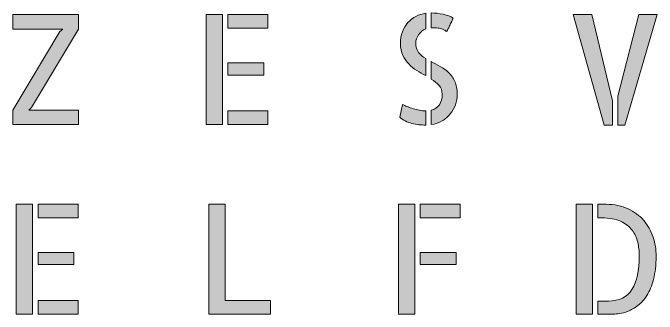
# Model space of a CAD drawing. Header units: millimetres. Extents: x 5 to 145, y -147 to -4.
# Drawn here: x 5.5 to 62, y -80.1 to -53.6 of the extents above; entities that cross this region are included whole.
import ezdxf

# ---------------------------------------------------------------- set-up
doc = ezdxf.new("R2010")
doc.units = ezdxf.units.MM
doc.header["$MEASUREMENT"] = 0
doc.layers.add('NL', color=7, linetype='Continuous', lineweight=0)

# ---------------------------------------------------------------- blocks, each defined once
blk = doc.blocks.new('Block_27')
at = {"layer": 'NL', "true_color": 0x1d1d1b, "transparency": 33554687}
h = blk.add_hatch(color=250, dxfattribs=at)
h.dxf.hatch_style = 2
edge = h.paths.add_edge_path()
edge.add_spline(control_points=[(11.224, -53.771), (11.224, -53.771), (11.224, -55.041), (11.224, -55.041), (11.224, -55.041), (7.091, -61.94), (7.091, -61.94), (7.091, -61.94), (6.856, -62.149), (6.856, -62.149), (6.856, -62.149), (11.224, -62.149), (11.224, -62.149), (11.224, -62.149), (11.224, -63.419), (11.224, -63.419), (11.224, -63.419), (5.455, -63.419), (5.455, -63.419), (5.455, -63.419), (5.455, -62.149), (5.455, -62.149), (5.455, -62.149), (9.587, -55.25), (9.587, -55.25), (9.587, -55.25), (9.835, -55.041), (9.835, -55.041), (9.835, -55.041), (5.455, -55.041), (5.455, -55.041), (5.455, -55.041), (5.455, -53.771), (5.455, -53.771), (5.455, -53.771), (11.224, -53.771), (11.224, -53.771)], knot_values=[0, 0, 0, 0, 1, 1, 1, 2, 2, 2, 3, 3, 3, 4, 4, 4, 5, 5, 5, 6, 6, 6, 7, 7, 7, 8, 8, 8, 9, 9, 9, 10, 10, 10, 11, 11, 11, 12, 12, 12, 12], degree=3, periodic=0)
at = {"layer": 'NL'}
blk.add_open_spline([(11.224, -53.771), (11.224, -53.771), (11.224, -55.041), (11.224, -55.041), (11.224, -55.041), (7.091, -61.94), (7.091, -61.94), (7.091, -61.94), (6.856, -62.149), (6.856, -62.149), (6.856, -62.149), (11.224, -62.149), (11.224, -62.149), (11.224, -62.149), (11.224, -63.419), (11.224, -63.419), (11.224, -63.419), (5.455, -63.419), (5.455, -63.419), (5.455, -63.419), (5.455, -62.149), (5.455, -62.149), (5.455, -62.149), (9.587, -55.25), (9.587, -55.25), (9.587, -55.25), (9.835, -55.041), (9.835, -55.041), (9.835, -55.041), (5.455, -55.041), (5.455, -55.041), (5.455, -55.041), (5.455, -53.771), (5.455, -53.771), (5.455, -53.771), (11.224, -53.771), (11.224, -53.771)], degree=3, knots=[0, 0, 0, 0, 1, 1, 1, 2, 2, 2, 3, 3, 3, 4, 4, 4, 5, 5, 5, 6, 6, 6, 7, 7, 7, 8, 8, 8, 9, 9, 9, 10, 10, 10, 11, 11, 11, 12, 12, 12, 12], dxfattribs=at)
blk = doc.blocks.new('Block_28')
at = {"layer": 'NL', "true_color": 0x1d1d1b, "transparency": 33554687}
h = blk.add_hatch(color=250, dxfattribs=at)
h.dxf.hatch_style = 2
edge = h.paths.add_edge_path()
edge.add_spline(control_points=[(24.341, -62.228), (24.341, -62.228), (27.849, -62.228), (27.849, -62.228), (27.849, -62.228), (27.849, -63.419), (27.849, -63.419), (27.849, -63.419), (24.341, -63.419), (24.341, -63.419), (24.341, -63.419), (24.341, -62.228), (24.341, -62.228)], knot_values=[0, 0, 0, 0, 1, 1, 1, 2, 2, 2, 3, 3, 3, 4, 4, 4, 4], degree=3, periodic=0)
edge = h.paths.add_edge_path()
edge.add_spline(control_points=[(27.484, -59.073), (27.484, -59.073), (24.341, -59.073), (24.341, -59.073), (24.341, -59.073), (24.341, -57.999), (24.341, -57.999), (24.341, -57.999), (27.484, -57.999), (27.484, -57.999), (27.484, -57.999), (27.484, -59.073), (27.484, -59.073)], knot_values=[0, 0, 0, 0, 1, 1, 1, 2, 2, 2, 3, 3, 3, 4, 4, 4, 4], degree=3, periodic=0)
edge = h.paths.add_edge_path()
edge.add_spline(control_points=[(27.849, -53.771), (27.849, -53.771), (27.849, -54.962), (27.849, -54.962), (27.849, -54.962), (24.341, -54.962), (24.341, -54.962), (24.341, -54.962), (24.341, -53.771), (24.341, -53.771), (24.341, -53.771), (27.849, -53.771), (27.849, -53.771)], knot_values=[0, 0, 0, 0, 1, 1, 1, 2, 2, 2, 3, 3, 3, 4, 4, 4, 4], degree=3, periodic=0)
edge = h.paths.add_edge_path()
edge.add_spline(control_points=[(22.422, -53.771), (22.422, -53.771), (23.858, -53.771), (23.858, -53.771), (23.858, -53.771), (23.858, -63.419), (23.858, -63.419), (23.858, -63.419), (22.422, -63.419), (22.422, -63.419), (22.422, -63.419), (22.422, -53.771), (22.422, -53.771)], knot_values=[0, 0, 0, 0, 1, 1, 1, 2, 2, 2, 3, 3, 3, 4, 4, 4, 4], degree=3, periodic=0)
at = {"layer": 'NL'}
for points in [[(22.422, -53.771), (22.422, -53.771), (23.858, -53.771), (23.858, -53.771), (23.858, -53.771), (23.858, -63.419), (23.858, -63.419), (23.858, -63.419), (22.422, -63.419), (22.422, -63.419), (22.422, -63.419), (22.422, -53.771), (22.422, -53.771)], [(27.849, -53.771), (27.849, -53.771), (27.849, -54.962), (27.849, -54.962), (27.849, -54.962), (24.341, -54.962), (24.341, -54.962), (24.341, -54.962), (24.341, -53.771), (24.341, -53.771), (24.341, -53.771), (27.849, -53.771), (27.849, -53.771)], [(27.484, -59.073), (27.484, -59.073), (24.341, -59.073), (24.341, -59.073), (24.341, -59.073), (24.341, -57.999), (24.341, -57.999), (24.341, -57.999), (27.484, -57.999), (27.484, -57.999), (27.484, -57.999), (27.484, -59.073), (27.484, -59.073)], [(24.341, -62.228), (24.341, -62.228), (27.849, -62.228), (27.849, -62.228), (27.849, -62.228), (27.849, -63.419), (27.849, -63.419), (27.849, -63.419), (24.341, -63.419), (24.341, -63.419), (24.341, -63.419), (24.341, -62.228), (24.341, -62.228)]]:
    blk.add_open_spline(points, degree=3, knots=[0, 0, 0, 0, 1, 1, 1, 2, 2, 2, 3, 3, 3, 4, 4, 4, 4], dxfattribs=at)
blk = doc.blocks.new('Block_29')
at = {"layer": 'NL', "true_color": 0x1d1d1b, "transparency": 33554687}
h = blk.add_hatch(color=250, dxfattribs=at)
h.dxf.hatch_style = 2
edge = h.paths.add_edge_path()
edge.add_spline(control_points=[(42.185, -57.894), (42.444, -58.025), (42.709, -58.165), (42.98, -58.313), (43.251, -58.462), (43.496, -58.643), (43.716, -58.857), (43.935, -59.071), (44.116, -59.33), (44.257, -59.636), (44.399, -59.941), (44.469, -60.321), (44.469, -60.775), (44.469, -61.089), (44.416, -61.394), (44.31, -61.691), (44.204, -61.988), (44.055, -62.256), (43.863, -62.496), (43.67, -62.736), (43.433, -62.939), (43.151, -63.105), (42.868, -63.271), (42.546, -63.38), (42.185, -63.432), (42.185, -63.432), (42.185, -62.175), (42.185, -62.175), (42.829, -62.001), (43.151, -61.525), (43.151, -60.748), (43.151, -60.443), (43.06, -60.19), (42.88, -59.989), (42.699, -59.788), (42.468, -59.601), (42.185, -59.426), (42.185, -59.426), (42.185, -57.894), (42.185, -57.894)], knot_values=[0, 0, 0, 0, 1, 1, 1, 2, 2, 2, 3, 3, 3, 4, 4, 4, 5, 5, 5, 6, 6, 6, 7, 7, 7, 8, 8, 8, 9, 9, 9, 10, 10, 10, 11, 11, 11, 12, 12, 12, 13, 13, 13, 13], degree=3, periodic=0)
edge = h.paths.add_edge_path()
edge.add_spline(control_points=[(43.551, -55.263), (43.512, -55.246), (43.464, -55.215), (43.41, -55.171), (43.354, -55.128), (43.276, -55.086), (43.174, -55.047), (43.072, -55.008), (42.942, -54.975), (42.786, -54.949), (42.628, -54.923), (42.428, -54.918), (42.185, -54.936), (42.185, -54.936), (42.185, -53.614), (42.185, -53.614), (42.53, -53.622), (42.882, -53.664), (43.239, -53.738), (43.596, -53.812), (43.884, -53.928), (44.104, -54.085), (44.057, -54.198), (44.002, -54.323), (43.939, -54.458), (43.877, -54.593), (43.818, -54.72), (43.763, -54.838), (43.708, -54.955), (43.661, -55.054), (43.621, -55.132), (43.582, -55.211), (43.559, -55.255), (43.551, -55.263)], knot_values=[0, 0, 0, 0, 1, 1, 1, 2, 2, 2, 3, 3, 3, 4, 4, 4, 5, 5, 5, 6, 6, 6, 7, 7, 7, 8, 8, 8, 9, 9, 9, 10, 10, 10, 11, 11, 11, 11], degree=3, periodic=0)
edge = h.paths.add_edge_path()
edge.add_spline(control_points=[(39.489, -56.31), (39.489, -55.926), (39.547, -55.582), (39.665, -55.276), (39.783, -54.971), (39.942, -54.702), (40.142, -54.471), (40.342, -54.24), (40.578, -54.057), (40.849, -53.921), (41.119, -53.786), (41.404, -53.697), (41.702, -53.653), (41.702, -53.653), (41.702, -55.027), (41.702, -55.027), (41.451, -55.124), (41.243, -55.292), (41.078, -55.531), (40.913, -55.772), (40.831, -56.014), (40.831, -56.258), (40.831, -56.598), (40.913, -56.873), (41.078, -57.083), (41.243, -57.292), (41.451, -57.476), (41.702, -57.633), (41.702, -57.633), (41.702, -59.125), (41.702, -59.125), (41.443, -58.986), (41.184, -58.835), (40.925, -58.673), (40.666, -58.512), (40.431, -58.322), (40.219, -58.104), (40.007, -57.886), (39.832, -57.633), (39.695, -57.345), (39.557, -57.057), (39.489, -56.712), (39.489, -56.31)], knot_values=[0, 0, 0, 0, 1, 1, 1, 2, 2, 2, 3, 3, 3, 4, 4, 4, 5, 5, 5, 6, 6, 6, 7, 7, 7, 8, 8, 8, 9, 9, 9, 10, 10, 10, 11, 11, 11, 12, 12, 12, 13, 13, 13, 14, 14, 14, 14], degree=3, periodic=0)
edge = h.paths.add_edge_path()
edge.add_spline(control_points=[(39.677, -61.652), (39.787, -61.722), (39.926, -61.789), (40.095, -61.855), (40.264, -61.92), (40.438, -61.981), (40.619, -62.038), (40.799, -62.095), (40.98, -62.141), (41.161, -62.175), (41.341, -62.21), (41.51, -62.228), (41.667, -62.228), (41.667, -62.228), (41.702, -62.228), (41.702, -62.228), (41.702, -62.228), (41.702, -63.471), (41.702, -63.471), (41.702, -63.471), (41.679, -63.471), (41.679, -63.471), (41.49, -63.471), (41.296, -63.46), (41.096, -63.439), (40.896, -63.417), (40.693, -63.38), (40.49, -63.327), (40.285, -63.275), (40.091, -63.203), (39.907, -63.111), (39.722, -63.02), (39.563, -62.908), (39.43, -62.778), (39.43, -62.778), (39.677, -61.652), (39.677, -61.652)], knot_values=[0, 0, 0, 0, 1, 1, 1, 2, 2, 2, 3, 3, 3, 4, 4, 4, 5, 5, 5, 6, 6, 6, 7, 7, 7, 8, 8, 8, 9, 9, 9, 10, 10, 10, 11, 11, 11, 12, 12, 12, 12], degree=3, periodic=0)
at = {"layer": 'NL'}
for points, knots in [([(39.489, -56.31), (39.489, -55.926), (39.547, -55.582), (39.665, -55.276), (39.783, -54.971), (39.942, -54.702), (40.142, -54.471), (40.342, -54.24), (40.578, -54.057), (40.849, -53.921), (41.119, -53.786), (41.404, -53.697), (41.702, -53.653), (41.702, -53.653), (41.702, -55.027), (41.702, -55.027), (41.451, -55.124), (41.243, -55.292), (41.078, -55.531), (40.913, -55.772), (40.831, -56.014), (40.831, -56.258), (40.831, -56.598), (40.913, -56.873), (41.078, -57.083), (41.243, -57.292), (41.451, -57.476), (41.702, -57.633), (41.702, -57.633), (41.702, -59.125), (41.702, -59.125), (41.443, -58.986), (41.184, -58.835), (40.925, -58.673), (40.666, -58.512), (40.431, -58.322), (40.219, -58.104), (40.007, -57.886), (39.832, -57.633), (39.695, -57.345), (39.557, -57.057), (39.489, -56.712), (39.489, -56.31)], [0, 0, 0, 0, 1, 1, 1, 2, 2, 2, 3, 3, 3, 4, 4, 4, 5, 5, 5, 6, 6, 6, 7, 7, 7, 8, 8, 8, 9, 9, 9, 10, 10, 10, 11, 11, 11, 12, 12, 12, 13, 13, 13, 14, 14, 14, 14]), ([(43.551, -55.263), (43.512, -55.246), (43.464, -55.215), (43.41, -55.171), (43.354, -55.128), (43.276, -55.086), (43.174, -55.047), (43.072, -55.008), (42.942, -54.975), (42.786, -54.949), (42.628, -54.923), (42.428, -54.918), (42.185, -54.936), (42.185, -54.936), (42.185, -53.614), (42.185, -53.614), (42.53, -53.622), (42.882, -53.664), (43.239, -53.738), (43.596, -53.812), (43.884, -53.928), (44.104, -54.085), (44.057, -54.198), (44.002, -54.323), (43.939, -54.458), (43.877, -54.593), (43.818, -54.72), (43.763, -54.838), (43.708, -54.955), (43.661, -55.054), (43.621, -55.132), (43.582, -55.211), (43.559, -55.255), (43.551, -55.263)], [0, 0, 0, 0, 1, 1, 1, 2, 2, 2, 3, 3, 3, 4, 4, 4, 5, 5, 5, 6, 6, 6, 7, 7, 7, 8, 8, 8, 9, 9, 9, 10, 10, 10, 11, 11, 11, 11]), ([(42.185, -57.894), (42.444, -58.025), (42.709, -58.165), (42.98, -58.313), (43.251, -58.462), (43.496, -58.643), (43.716, -58.857), (43.935, -59.071), (44.116, -59.33), (44.257, -59.636), (44.399, -59.941), (44.469, -60.321), (44.469, -60.775), (44.469, -61.089), (44.416, -61.394), (44.31, -61.691), (44.204, -61.988), (44.055, -62.256), (43.863, -62.496), (43.67, -62.736), (43.433, -62.939), (43.151, -63.105), (42.868, -63.271), (42.546, -63.38), (42.185, -63.432), (42.185, -63.432), (42.185, -62.175), (42.185, -62.175), (42.829, -62.001), (43.151, -61.525), (43.151, -60.748), (43.151, -60.443), (43.06, -60.19), (42.88, -59.989), (42.699, -59.788), (42.468, -59.601), (42.185, -59.426), (42.185, -59.426), (42.185, -57.894), (42.185, -57.894)], [0, 0, 0, 0, 1, 1, 1, 2, 2, 2, 3, 3, 3, 4, 4, 4, 5, 5, 5, 6, 6, 6, 7, 7, 7, 8, 8, 8, 9, 9, 9, 10, 10, 10, 11, 11, 11, 12, 12, 12, 13, 13, 13, 13]), ([(39.677, -61.652), (39.787, -61.722), (39.926, -61.789), (40.095, -61.855), (40.264, -61.92), (40.438, -61.981), (40.619, -62.038), (40.799, -62.095), (40.98, -62.141), (41.161, -62.175), (41.341, -62.21), (41.51, -62.228), (41.667, -62.228), (41.667, -62.228), (41.702, -62.228), (41.702, -62.228), (41.702, -62.228), (41.702, -63.471), (41.702, -63.471), (41.702, -63.471), (41.679, -63.471), (41.679, -63.471), (41.49, -63.471), (41.296, -63.46), (41.096, -63.439), (40.896, -63.417), (40.693, -63.38), (40.49, -63.327), (40.285, -63.275), (40.091, -63.203), (39.907, -63.111), (39.722, -63.02), (39.563, -62.908), (39.43, -62.778), (39.43, -62.778), (39.677, -61.652), (39.677, -61.652)], [0, 0, 0, 0, 1, 1, 1, 2, 2, 2, 3, 3, 3, 4, 4, 4, 5, 5, 5, 6, 6, 6, 7, 7, 7, 8, 8, 8, 9, 9, 9, 10, 10, 10, 11, 11, 11, 12, 12, 12, 12])]:
    blk.add_open_spline(points, degree=3, knots=knots, dxfattribs=at)
blk = doc.blocks.new('Block_30')
at = {"layer": 'NL', "true_color": 0x1d1d1b, "transparency": 33554687}
h = blk.add_hatch(color=250, dxfattribs=at)
h.dxf.hatch_style = 2
edge = h.paths.add_edge_path()
edge.add_spline(control_points=[(60.424, -53.771), (60.424, -53.771), (62.025, -53.771), (62.025, -53.771), (62.025, -53.771), (59.199, -63.471), (59.199, -63.471), (59.199, -63.471), (58.587, -63.471), (58.587, -63.471), (58.587, -63.471), (58.587, -60.919), (58.587, -60.919), (58.587, -60.919), (60.424, -53.771), (60.424, -53.771)], knot_values=[0, 0, 0, 0, 1, 1, 1, 2, 2, 2, 3, 3, 3, 4, 4, 4, 5, 5, 5, 5], degree=3, periodic=0)
edge = h.paths.add_edge_path()
edge.add_spline(control_points=[(54.666, -53.771), (54.666, -53.771), (56.279, -53.771), (56.279, -53.771), (56.279, -53.771), (58.104, -61.338), (58.104, -61.338), (58.104, -61.338), (58.104, -63.471), (58.104, -63.471), (58.104, -63.471), (57.362, -63.471), (57.362, -63.471), (57.362, -63.471), (54.666, -53.771), (54.666, -53.771)], knot_values=[0, 0, 0, 0, 1, 1, 1, 2, 2, 2, 3, 3, 3, 4, 4, 4, 5, 5, 5, 5], degree=3, periodic=0)
at = {"layer": 'NL'}
for points in [[(54.666, -53.771), (54.666, -53.771), (56.279, -53.771), (56.279, -53.771), (56.279, -53.771), (58.104, -61.338), (58.104, -61.338), (58.104, -61.338), (58.104, -63.471), (58.104, -63.471), (58.104, -63.471), (57.362, -63.471), (57.362, -63.471), (57.362, -63.471), (54.666, -53.771), (54.666, -53.771)], [(60.424, -53.771), (60.424, -53.771), (62.025, -53.771), (62.025, -53.771), (62.025, -53.771), (59.199, -63.471), (59.199, -63.471), (59.199, -63.471), (58.587, -63.471), (58.587, -63.471), (58.587, -63.471), (58.587, -60.919), (58.587, -60.919), (58.587, -60.919), (60.424, -53.771), (60.424, -53.771)]]:
    blk.add_open_spline(points, degree=3, knots=[0, 0, 0, 0, 1, 1, 1, 2, 2, 2, 3, 3, 3, 4, 4, 4, 5, 5, 5, 5], dxfattribs=at)
blk = doc.blocks.new('Block_36')
at = {"layer": 'NL', "true_color": 0x1d1d1b, "transparency": 33554687}
h = blk.add_hatch(color=250, dxfattribs=at)
h.dxf.hatch_style = 2
edge = h.paths.add_edge_path()
edge.add_spline(control_points=[(7.674, -78.894), (7.674, -78.894), (11.183, -78.894), (11.183, -78.894), (11.183, -78.894), (11.183, -80.085), (11.183, -80.085), (11.183, -80.085), (7.674, -80.085), (7.674, -80.085), (7.674, -80.085), (7.674, -78.894), (7.674, -78.894)], knot_values=[0, 0, 0, 0, 1, 1, 1, 2, 2, 2, 3, 3, 3, 4, 4, 4, 4], degree=3, periodic=0)
edge = h.paths.add_edge_path()
edge.add_spline(control_points=[(10.818, -75.739), (10.818, -75.739), (7.674, -75.739), (7.674, -75.739), (7.674, -75.739), (7.674, -74.666), (7.674, -74.666), (7.674, -74.666), (10.818, -74.666), (10.818, -74.666), (10.818, -74.666), (10.818, -75.739), (10.818, -75.739)], knot_values=[0, 0, 0, 0, 1, 1, 1, 2, 2, 2, 3, 3, 3, 4, 4, 4, 4], degree=3, periodic=0)
edge = h.paths.add_edge_path()
edge.add_spline(control_points=[(11.183, -70.437), (11.183, -70.437), (11.183, -71.628), (11.183, -71.628), (11.183, -71.628), (7.674, -71.628), (7.674, -71.628), (7.674, -71.628), (7.674, -70.437), (7.674, -70.437), (7.674, -70.437), (11.183, -70.437), (11.183, -70.437)], knot_values=[0, 0, 0, 0, 1, 1, 1, 2, 2, 2, 3, 3, 3, 4, 4, 4, 4], degree=3, periodic=0)
edge = h.paths.add_edge_path()
edge.add_spline(control_points=[(5.755, -70.437), (5.755, -70.437), (7.191, -70.437), (7.191, -70.437), (7.191, -70.437), (7.191, -80.085), (7.191, -80.085), (7.191, -80.085), (5.755, -80.085), (5.755, -80.085), (5.755, -80.085), (5.755, -70.437), (5.755, -70.437)], knot_values=[0, 0, 0, 0, 1, 1, 1, 2, 2, 2, 3, 3, 3, 4, 4, 4, 4], degree=3, periodic=0)
at = {"layer": 'NL'}
for points in [[(5.755, -70.437), (5.755, -70.437), (7.191, -70.437), (7.191, -70.437), (7.191, -70.437), (7.191, -80.085), (7.191, -80.085), (7.191, -80.085), (5.755, -80.085), (5.755, -80.085), (5.755, -80.085), (5.755, -70.437), (5.755, -70.437)], [(11.183, -70.437), (11.183, -70.437), (11.183, -71.628), (11.183, -71.628), (11.183, -71.628), (7.674, -71.628), (7.674, -71.628), (7.674, -71.628), (7.674, -70.437), (7.674, -70.437), (7.674, -70.437), (11.183, -70.437), (11.183, -70.437)], [(10.818, -75.739), (10.818, -75.739), (7.674, -75.739), (7.674, -75.739), (7.674, -75.739), (7.674, -74.666), (7.674, -74.666), (7.674, -74.666), (10.818, -74.666), (10.818, -74.666), (10.818, -74.666), (10.818, -75.739), (10.818, -75.739)], [(7.674, -78.894), (7.674, -78.894), (11.183, -78.894), (11.183, -78.894), (11.183, -78.894), (11.183, -80.085), (11.183, -80.085), (11.183, -80.085), (7.674, -80.085), (7.674, -80.085), (7.674, -80.085), (7.674, -78.894), (7.674, -78.894)]]:
    blk.add_open_spline(points, degree=3, knots=[0, 0, 0, 0, 1, 1, 1, 2, 2, 2, 3, 3, 3, 4, 4, 4, 4], dxfattribs=at)
blk = doc.blocks.new('Block_37')
at = {"layer": 'NL', "true_color": 0x1d1d1b, "transparency": 33554687}
h = blk.add_hatch(color=250, dxfattribs=at)
h.dxf.hatch_style = 2
edge = h.paths.add_edge_path()
edge.add_spline(control_points=[(24.093, -70.437), (24.093, -70.437), (24.093, -78.894), (24.093, -78.894), (24.093, -78.894), (28.085, -78.894), (28.085, -78.894), (28.085, -78.894), (28.085, -80.085), (28.085, -80.085), (28.085, -80.085), (22.657, -80.085), (22.657, -80.085), (22.657, -80.085), (22.657, -70.437), (22.657, -70.437), (22.657, -70.437), (24.093, -70.437), (24.093, -70.437)], knot_values=[0, 0, 0, 0, 1, 1, 1, 2, 2, 2, 3, 3, 3, 4, 4, 4, 5, 5, 5, 6, 6, 6, 6], degree=3, periodic=0)
at = {"layer": 'NL'}
blk.add_open_spline([(24.093, -70.437), (24.093, -70.437), (24.093, -78.894), (24.093, -78.894), (24.093, -78.894), (28.085, -78.894), (28.085, -78.894), (28.085, -78.894), (28.085, -80.085), (28.085, -80.085), (28.085, -80.085), (22.657, -80.085), (22.657, -80.085), (22.657, -80.085), (22.657, -70.437), (22.657, -70.437), (22.657, -70.437), (24.093, -70.437), (24.093, -70.437)], degree=3, knots=[0, 0, 0, 0, 1, 1, 1, 2, 2, 2, 3, 3, 3, 4, 4, 4, 5, 5, 5, 6, 6, 6, 6], dxfattribs=at)
blk = doc.blocks.new('Block_38')
at = {"layer": 'NL', "true_color": 0x1d1d1b, "transparency": 33554687}
h = blk.add_hatch(color=250, dxfattribs=at)
h.dxf.hatch_style = 2
edge = h.paths.add_edge_path()
edge.add_spline(control_points=[(44.369, -75.739), (44.369, -75.739), (41.225, -75.739), (41.225, -75.739), (41.225, -75.739), (41.225, -74.666), (41.225, -74.666), (41.225, -74.666), (44.369, -74.666), (44.369, -74.666), (44.369, -74.666), (44.369, -75.739), (44.369, -75.739)], knot_values=[0, 0, 0, 0, 1, 1, 1, 2, 2, 2, 3, 3, 3, 4, 4, 4, 4], degree=3, periodic=0)
edge = h.paths.add_edge_path()
edge.add_spline(control_points=[(44.734, -70.437), (44.734, -70.437), (44.734, -71.628), (44.734, -71.628), (44.734, -71.628), (41.225, -71.628), (41.225, -71.628), (41.225, -71.628), (41.225, -70.437), (41.225, -70.437), (41.225, -70.437), (44.734, -70.437), (44.734, -70.437)], knot_values=[0, 0, 0, 0, 1, 1, 1, 2, 2, 2, 3, 3, 3, 4, 4, 4, 4], degree=3, periodic=0)
edge = h.paths.add_edge_path()
edge.add_spline(control_points=[(39.306, -70.437), (39.306, -70.437), (40.742, -70.437), (40.742, -70.437), (40.742, -70.437), (40.742, -80.085), (40.742, -80.085), (40.742, -80.085), (39.306, -80.085), (39.306, -80.085), (39.306, -80.085), (39.306, -70.437), (39.306, -70.437)], knot_values=[0, 0, 0, 0, 1, 1, 1, 2, 2, 2, 3, 3, 3, 4, 4, 4, 4], degree=3, periodic=0)
at = {"layer": 'NL'}
for points in [[(39.306, -70.437), (39.306, -70.437), (40.742, -70.437), (40.742, -70.437), (40.742, -70.437), (40.742, -80.085), (40.742, -80.085), (40.742, -80.085), (39.306, -80.085), (39.306, -80.085), (39.306, -80.085), (39.306, -70.437), (39.306, -70.437)], [(44.734, -70.437), (44.734, -70.437), (44.734, -71.628), (44.734, -71.628), (44.734, -71.628), (41.225, -71.628), (41.225, -71.628), (41.225, -71.628), (41.225, -70.437), (41.225, -70.437), (41.225, -70.437), (44.734, -70.437), (44.734, -70.437)], [(44.369, -75.739), (44.369, -75.739), (41.225, -75.739), (41.225, -75.739), (41.225, -75.739), (41.225, -74.666), (41.225, -74.666), (41.225, -74.666), (44.369, -74.666), (44.369, -74.666), (44.369, -74.666), (44.369, -75.739), (44.369, -75.739)]]:
    blk.add_open_spline(points, degree=3, knots=[0, 0, 0, 0, 1, 1, 1, 2, 2, 2, 3, 3, 3, 4, 4, 4, 4], dxfattribs=at)
blk = doc.blocks.new('Block_39')
at = {"layer": 'NL', "true_color": 0x1d1d1b, "transparency": 33554687}
h = blk.add_hatch(color=250, dxfattribs=at)
h.dxf.hatch_style = 2
edge = h.paths.add_edge_path()
edge.add_spline(control_points=[(57.544, -70.437), (58.274, -70.437), (58.916, -70.566), (59.47, -70.823), (60.023, -71.081), (60.482, -71.423), (60.847, -71.851), (61.212, -72.279), (61.485, -72.765), (61.665, -73.311), (61.846, -73.856), (61.936, -74.417), (61.936, -74.993), (61.936, -75.787), (61.86, -76.466), (61.707, -77.029), (61.554, -77.591), (61.359, -78.063), (61.124, -78.442), (60.888, -78.822), (60.624, -79.121), (60.329, -79.339), (60.035, -79.557), (59.75, -79.721), (59.475, -79.83), (59.201, -79.939), (58.95, -80.009), (58.722, -80.04), (58.494, -80.07), (58.325, -80.085), (58.216, -80.085), (58.216, -80.085), (56.826, -80.085), (56.826, -80.085), (56.826, -80.085), (56.826, -78.933), (56.826, -78.933), (56.826, -78.933), (57.745, -78.933), (57.745, -78.933), (58.702, -78.933), (59.393, -78.593), (59.817, -77.912), (60.241, -77.231), (60.453, -76.245), (60.453, -74.954), (60.453, -74.552), (60.41, -74.155), (60.323, -73.762), (60.237, -73.37), (60.07, -73.014), (59.823, -72.695), (59.576, -72.377), (59.24, -72.119), (58.816, -71.923), (58.392, -71.727), (57.843, -71.628), (57.168, -71.628), (57.168, -71.628), (56.826, -71.628), (56.826, -71.628), (56.826, -71.628), (56.826, -70.437), (56.826, -70.437), (56.826, -70.437), (57.544, -70.437), (57.544, -70.437)], knot_values=[0, 0, 0, 0, 1, 1, 1, 2, 2, 2, 3, 3, 3, 4, 4, 4, 5, 5, 5, 6, 6, 6, 7, 7, 7, 8, 8, 8, 9, 9, 9, 10, 10, 10, 11, 11, 11, 12, 12, 12, 13, 13, 13, 14, 14, 14, 15, 15, 15, 16, 16, 16, 17, 17, 17, 18, 18, 18, 19, 19, 19, 20, 20, 20, 21, 21, 21, 22, 22, 22, 22], degree=3, periodic=0)
edge = h.paths.add_edge_path()
edge.add_spline(control_points=[(54.93, -70.437), (54.93, -70.437), (56.344, -70.437), (56.344, -70.437), (56.344, -70.437), (56.344, -80.085), (56.344, -80.085), (56.344, -80.085), (54.93, -80.085), (54.93, -80.085), (54.93, -80.085), (54.93, -70.437), (54.93, -70.437)], knot_values=[0, 0, 0, 0, 1, 1, 1, 2, 2, 2, 3, 3, 3, 4, 4, 4, 4], degree=3, periodic=0)
at = {"layer": 'NL'}
for points, knots in [([(54.93, -70.437), (54.93, -70.437), (56.344, -70.437), (56.344, -70.437), (56.344, -70.437), (56.344, -80.085), (56.344, -80.085), (56.344, -80.085), (54.93, -80.085), (54.93, -80.085), (54.93, -80.085), (54.93, -70.437), (54.93, -70.437)], [0, 0, 0, 0, 1, 1, 1, 2, 2, 2, 3, 3, 3, 4, 4, 4, 4]), ([(57.544, -70.437), (58.274, -70.437), (58.916, -70.566), (59.47, -70.823), (60.023, -71.081), (60.482, -71.423), (60.847, -71.851), (61.212, -72.279), (61.485, -72.765), (61.665, -73.311), (61.846, -73.856), (61.936, -74.417), (61.936, -74.993), (61.936, -75.787), (61.86, -76.466), (61.707, -77.029), (61.554, -77.591), (61.359, -78.063), (61.124, -78.442), (60.888, -78.822), (60.624, -79.121), (60.329, -79.339), (60.035, -79.557), (59.75, -79.721), (59.475, -79.83), (59.201, -79.939), (58.95, -80.009), (58.722, -80.04), (58.494, -80.07), (58.325, -80.085), (58.216, -80.085), (58.216, -80.085), (56.826, -80.085), (56.826, -80.085), (56.826, -80.085), (56.826, -78.933), (56.826, -78.933), (56.826, -78.933), (57.745, -78.933), (57.745, -78.933), (58.702, -78.933), (59.393, -78.593), (59.817, -77.912), (60.241, -77.231), (60.453, -76.245), (60.453, -74.954), (60.453, -74.552), (60.41, -74.155), (60.323, -73.762), (60.237, -73.37), (60.07, -73.014), (59.823, -72.695), (59.576, -72.377), (59.24, -72.119), (58.816, -71.923), (58.392, -71.727), (57.843, -71.628), (57.168, -71.628), (57.168, -71.628), (56.826, -71.628), (56.826, -71.628), (56.826, -71.628), (56.826, -70.437), (56.826, -70.437), (56.826, -70.437), (57.544, -70.437), (57.544, -70.437)], [0, 0, 0, 0, 1, 1, 1, 2, 2, 2, 3, 3, 3, 4, 4, 4, 5, 5, 5, 6, 6, 6, 7, 7, 7, 8, 8, 8, 9, 9, 9, 10, 10, 10, 11, 11, 11, 12, 12, 12, 13, 13, 13, 14, 14, 14, 15, 15, 15, 16, 16, 16, 17, 17, 17, 18, 18, 18, 19, 19, 19, 20, 20, 20, 21, 21, 21, 22, 22, 22, 22])]:
    blk.add_open_spline(points, degree=3, knots=knots, dxfattribs=at)

msp = doc.modelspace()

# ---------------------------------------------------------------- block references
at = {"layer": 'NL'}
for name in ['Block_29', 'Block_27', 'Block_28', 'Block_30', 'Block_36', 'Block_37', 'Block_38', 'Block_39']:
    msp.add_blockref(name, (0, 0), dxfattribs=at)

doc.saveas('drawing.dxf')
